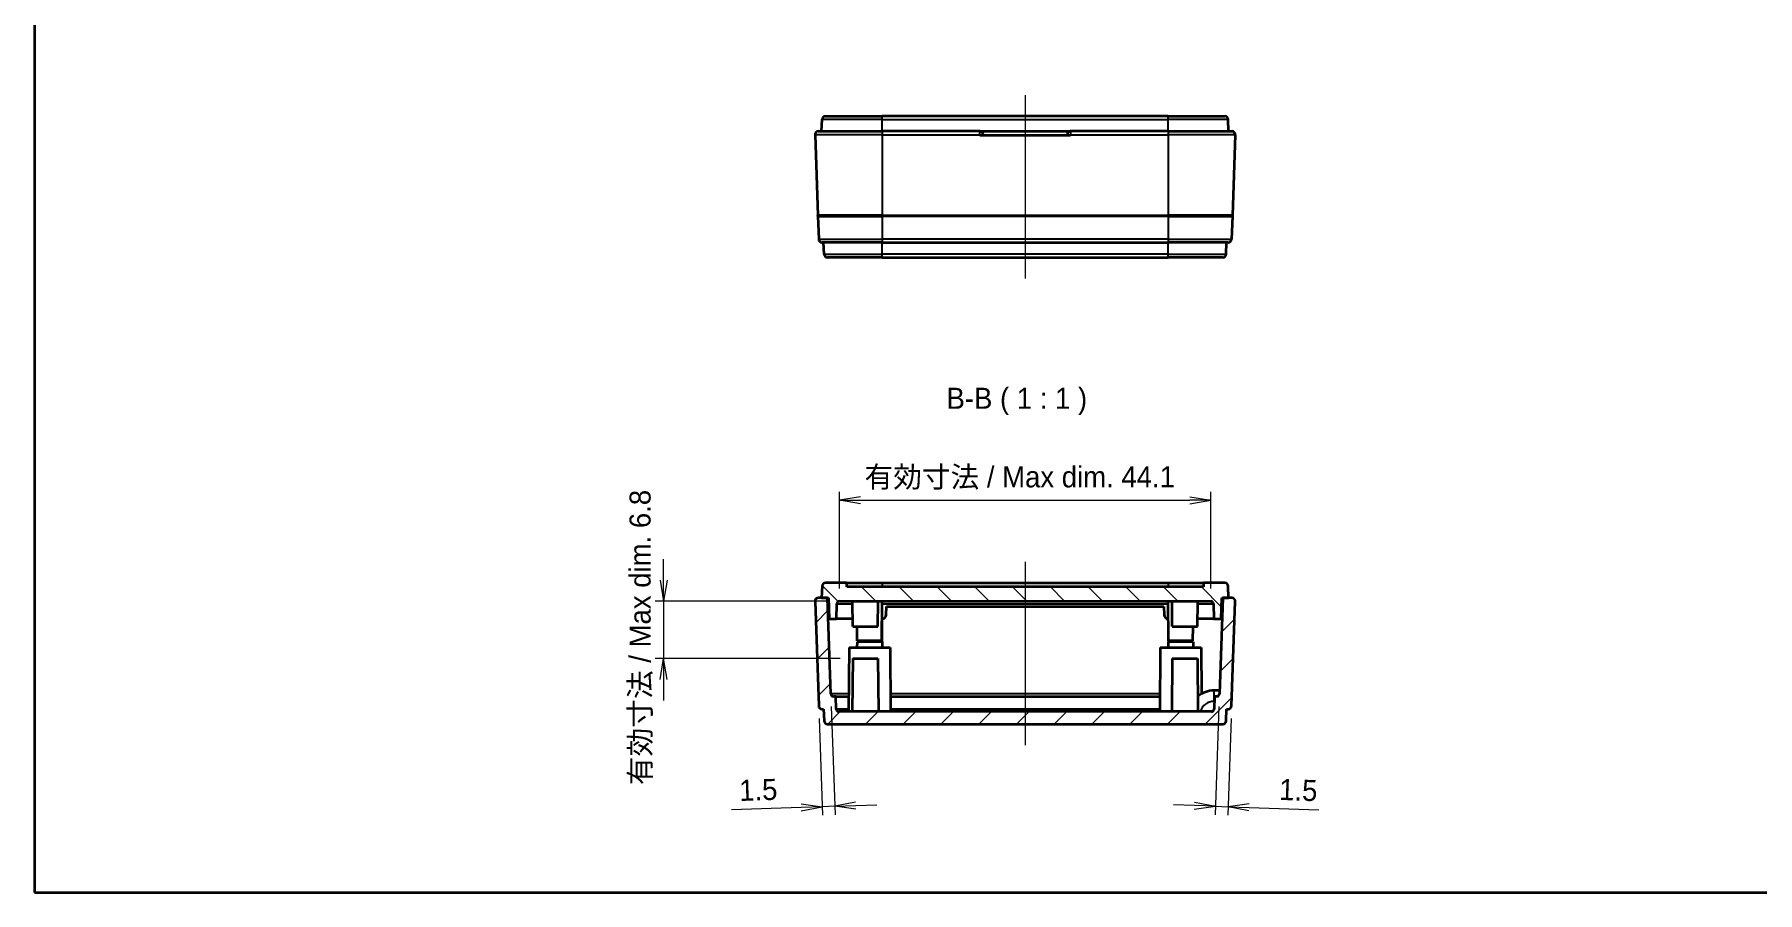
# Model space of a CAD drawing. Header units: millimetres. Extents: x 0 to 2180, y 0 to 422.
# Drawn here: x 596.5 to 801.4, y 0 to 102 of the extents above; entities that cross this region are included whole.
import ezdxf

# ---------------------------------------------------------------- set-up
doc = ezdxf.new("R2010")
doc.units = ezdxf.units.MM
doc.header["$LTSCALE"] = 1.5
doc.layers.get('Defpoints').update_dxf_attribs({"lineweight": 25})
for name, color, linetype, lineweight in [('Border (ISO)', 7, 'Continuous', 35), ('Dimension (ISO)', 7, 'Continuous', 18), ('Dimension (ISO) @ 1', 7, 'Continuous', 18), ('Symbol (ISO)', 7, 'Continuous', 18), ('Visible (ISO)', 7, 'Continuous', 35), ('Visible Narrow (ISO)', 7, 'Continuous', 25)]:
    doc.layers.add(name, color=color, linetype=linetype, lineweight=lineweight)
doc.layers.add('Centerline (ISO)', color=7, linetype='Continuous', lineweight=18, true_color=0x80ffff)
doc.layers.add('Hatch (ISO)', color=1, linetype='Continuous', lineweight=18, true_color=0xff0000)
doc.styles.add('Note Text (TK)', font='MS PGothic.ttf')
doc.dimstyles.new('Default - Method 1b (TK)', dxfattribs={"dimscale": 1.5, "dimtxt": 2.5, "dimasz": 2.5, "dimexe": 1, "dimexo": 1.5, "dimgap": 1, "dimtad": 1, "dimrnd": 1e-08, "dimdsep": 46, "dimtxsty": 'Note Text (TK)', "dimblk": 'OPEN', "dimcen": 0.09, "dimdle": 5, "dimclrd": 100, "dimclre": 100, "dimclrt": 7, "dimadec": 1, "dimazin": 1, "dimtfac": 1, "dimtmove": 0, "dimatfit": 3, "dimldrblk": 'OPEN', "dimfxl": 0, "dimtolj": 1, "dimlwd": -1, "dimlwe": -1, "dimarcsym": 0})

# ---------------------------------------------------------------- blocks, each defined once
blk = doc.blocks.new('図面枠 tk図枠')
at = {"layer": 'Border (ISO)'}
for p, q in [((14.5, 289), (14.5, 8)), ((14.5, 8), (405.5, 8))]:
    blk.add_line(p, q, dxfattribs=at)
blk = doc.blocks.new('_Open')
at = {"color": 0, "linetype": 'ByBlock', "lineweight": -2}
for p, q in [((-1, 0.167), (0, 0)), ((-1, -0.167), (0, 0)), ((0, 0), (-1, 0))]:
    blk.add_line(p, q, dxfattribs=at)
blk = doc.blocks.new('*D46')
at = {"layer": 'Defpoints', "color": 0, "transparency": 16777216}
for p in [(691.21, 23.59), (689.76, 22.19), (690.17, 10.2)]:
    blk.add_point(p, dxfattribs=at)
at = {"layer": 'Dimension (ISO)', "color": 100, "transparency": 16777216}
for p, q in [((689.81, 20.69), (690.21, 9.2)), ((691.26, 22.1), (691.71, 9.25)), ((691.67, 10.25), (690.17, 10.2)), ((694.17, 10.34), (696.67, 10.43)), ((687.68, 10.11), (679.37, 9.82))]:
    blk.add_line(p, q, dxfattribs=at)
at = {"layer": 'Dimension (ISO)', "color": 100, "transparency": 16777216, "xscale": 2.5, "yscale": 2.5, "zscale": 2.5}
for p, rotation in [((690.17, 10.2), 2.000000000000117), ((691.67, 10.25), 182.0000000000001)]:
    blk.add_blockref('_Open', p, dxfattribs=dict(at, rotation=rotation))
at = {"layer": 'Dimension (ISO)', "color": 7, "transparency": 16777216, "insert": (680.3, 12.1), "char_height": 2.5, "attachment_point": 4, "rotation": 2, "style": 'Note Text (TK)'}
blk.add_mtext('\\A1;1.5', dxfattribs=at)
blk = doc.blocks.new('*D47')
at = {"layer": 'Defpoints', "color": 0, "transparency": 16777216}
for p in [(737.41, 23.59), (738.86, 22.19), (738.44, 10.2)]:
    blk.add_point(p, dxfattribs=at)
at = {"layer": 'Dimension (ISO)', "color": 100, "transparency": 16777216}
for p, q in [((737.36, 22.1), (736.91, 9.25)), ((738.81, 20.69), (738.41, 9.2)), ((734.44, 10.34), (731.95, 10.43)), ((736.94, 10.25), (738.44, 10.2)), ((740.94, 10.11), (749.24, 9.82))]:
    blk.add_line(p, q, dxfattribs=at)
at = {"layer": 'Dimension (ISO)', "color": 100, "transparency": 16777216, "xscale": 2.5, "yscale": 2.5, "zscale": 2.5}
for p, rotation in [((736.94, 10.25), 357.9999999999999), ((738.44, 10.2), 177.9999999999999)]:
    blk.add_blockref('_Open', p, dxfattribs=dict(at, rotation=rotation))
at = {"layer": 'Dimension (ISO)', "color": 7, "transparency": 16777216, "insert": (744.52, 12.24), "char_height": 2.5, "attachment_point": 4, "rotation": 358, "style": 'Note Text (TK)'}
blk.add_mtext('\\A1;1.5', dxfattribs=at)
blk = doc.blocks.new('*D53')
at = {"layer": 'Defpoints', "color": 0, "transparency": 16777216}
for p in [(736.4, 46.61), (692.22, 34.61), (736.4, 34.61)]:
    blk.add_point(p, dxfattribs=at)
at = {"layer": 'Dimension (ISO)', "color": 100, "transparency": 16777216}
for p, q in [((692.22, 36.11), (692.22, 47.61)), ((736.4, 36.11), (736.4, 47.61)), ((694.72, 46.61), (733.9, 46.61))]:
    blk.add_line(p, q, dxfattribs=at)
at = {"layer": 'Dimension (ISO)', "color": 100, "transparency": 16777216, "xscale": 2.5, "yscale": 2.5, "zscale": 2.5, "rotation": 180}
blk.add_blockref('_Open', (692.22, 46.61), dxfattribs=at)
at = {"layer": 'Dimension (ISO)', "color": 100, "transparency": 16777216, "xscale": 2.5, "yscale": 2.5, "zscale": 2.5}
blk.add_blockref('_Open', (736.4, 46.61), dxfattribs=at)
at = {"layer": 'Dimension (ISO)', "color": 7, "transparency": 16777216, "insert": (695.21, 49.25), "char_height": 2.5, "attachment_point": 4, "style": 'Note Text (TK)'}
blk.add_mtext('\\A1;\\fＭＳ Ｐゴシック|b0|i0;有効寸法 / Max dim. 44.1', dxfattribs=at)
blk = doc.blocks.new('*D54')
at = {"layer": 'Defpoints', "color": 0, "transparency": 16777216}
for p in [(692.22, 34.61), (671.31, 27.81), (693.81, 27.81)]:
    blk.add_point(p, dxfattribs=at)
at = {"layer": 'Dimension (ISO)', "color": 100, "transparency": 16777216}
for p, q in [((671.31, 37.11), (671.31, 39.61)), ((690.72, 34.61), (670.31, 34.61)), ((671.31, 34.61), (671.31, 27.81)), ((692.31, 27.81), (670.31, 27.81)), ((671.31, 25.31), (671.31, 22.81))]:
    blk.add_line(p, q, dxfattribs=at)
at = {"layer": 'Dimension (ISO)', "color": 100, "transparency": 16777216, "xscale": 2.5, "yscale": 2.5, "zscale": 2.5}
for p, rotation in [((671.31, 34.61), 270), ((671.31, 27.81), 90)]:
    blk.add_blockref('_Open', p, dxfattribs=dict(at, rotation=rotation))
at = {"layer": 'Dimension (ISO)', "color": 7, "transparency": 16777216, "insert": (668.66, 12.76), "char_height": 2.5, "attachment_point": 4, "rotation": 90, "style": 'Note Text (TK)'}
blk.add_mtext('\\A1;\\fＭＳ Ｐゴシック|b0|i0;有効寸法 / Max dim. 6.8', dxfattribs=at)

msp = doc.modelspace()

# ---------------------------------------------------------------- hatches: boundary and pattern name
at = {"layer": 'Hatch (ISO)'}
h = msp.add_hatch(dxfattribs=at)
h.set_pattern_fill('ANSI31', color=256, scale=25.4, style=0)
h.set_pattern_definition([(45, (582, -8), (-2.245064, 2.245064), [])])
edge = h.paths.add_edge_path()
edge.add_ellipse((689.7229, 34.6051), major_axis=(0, 0.4), ratio=1, start_angle=0, end_angle=92)
edge.add_line((689.3232, 34.5911), (689.7562, 22.1911))
edge.add_ellipse((690.1559, 22.2051), major_axis=(-0.3998, -0.014), ratio=1, start_angle=0, end_angle=88)
edge.add_line((690.1559, 21.8051), (690.3459, 21.8051))
edge.add_line((690.3459, 21.8051), (690.3952, 20.3911))
edge.add_ellipse((690.795, 20.4051), major_axis=(-0.3998, -0.014), ratio=1, start_angle=0, end_angle=88)
edge.add_line((690.795, 20.0051), (737.8224, 20.0051))
edge.add_ellipse((737.8224, 20.4051), major_axis=(0, -0.4), ratio=1, start_angle=0, end_angle=88)
edge.add_line((738.2222, 20.3911), (738.2716, 21.8051))
edge.add_line((738.2716, 21.8051), (738.4615, 21.8051))
edge.add_ellipse((738.4615, 22.2051), major_axis=(0, -0.4), ratio=1, start_angle=0, end_angle=88)
edge.add_line((738.8612, 22.1911), (739.2943, 34.5911))
edge.add_ellipse((738.8945, 34.6051), major_axis=(0.3998, -0.014), ratio=1, start_angle=0, end_angle=92)
edge.add_line((738.8945, 35.0051), (738.5087, 35.0051))
edge.add_line((738.5087, 35.0051), (737.8078, 35.0051))
edge.add_line((737.8078, 35.0051), (737.4093, 23.5946))
edge.add_ellipse((737.1095, 23.6051), major_axis=(0.2998, -0.0105), ratio=1, start_angle=272, end_angle=360, ccw=False)
edge.add_line((737.1095, 23.3051), (736.823, 23.3051))
edge.add_line((736.823, 23.3051), (736.7703, 21.7946))
edge.add_ellipse((736.4705, 21.8051), major_axis=(0.2998, -0.0105), ratio=1, start_angle=272, end_angle=360, ccw=False)
edge.add_line((736.4705, 21.5051), (692.147, 21.5051))
edge.add_ellipse((692.147, 21.8051), major_axis=(0, -0.3), ratio=1, start_angle=272, end_angle=360, ccw=False)
edge.add_line((691.8471, 21.7946), (691.7944, 23.3051))
edge.add_line((691.7944, 23.3051), (691.5079, 23.3051))
edge.add_ellipse((691.5079, 23.6051), major_axis=(0, -0.3), ratio=1, start_angle=272, end_angle=360, ccw=False)
edge.add_line((691.2081, 23.5946), (690.8096, 35.0051))
edge.add_line((690.8096, 35.0051), (690.1087, 35.0051))
edge.add_line((690.1087, 35.0051), (689.7229, 35.0051))
h = msp.add_hatch(dxfattribs=at)
h.set_pattern_fill('ANSI31', color=256, scale=25.4, angle=90.00021, style=0)
h.set_pattern_definition([(135.0002, (582, -8), (-2.245056, -2.24507), [])])
edge = h.paths.add_edge_path()
edge.add_ellipse((738.0596, 36.4051), major_axis=(0.3998, 0.014), ratio=1, start_angle=0, end_angle=88)
edge.add_line((738.0596, 36.8051), (735.5262, 36.8051))
edge.add_line((735.5262, 36.8051), (735.5087, 36.3051))
edge.add_line((735.5087, 36.3051), (693.1087, 36.3051))
edge.add_line((693.1087, 36.3051), (693.0913, 36.8051))
edge.add_line((693.0913, 36.8051), (690.5578, 36.8051))
edge.add_ellipse((690.5578, 36.4051), major_axis=(0, 0.4), ratio=1, start_angle=0, end_angle=88)
edge.add_line((690.1581, 36.419), (690.1087, 35.0051))
edge.add_line((690.1087, 35.0051), (690.8096, 35.0051))
edge.add_line((690.8096, 35.0051), (690.9087, 35.0051))
edge.add_line((690.9087, 35.0051), (690.996, 32.5051))
edge.add_line((690.996, 32.5051), (691.8587, 32.5051))
edge.add_line((691.8587, 32.5051), (691.9219, 34.3155))
edge.add_ellipse((692.2218, 34.3051), major_axis=(-0.2998, 0.0105), ratio=1, start_angle=272, end_angle=360, ccw=False)
edge.add_line((692.2218, 34.6051), (736.3957, 34.6051))
edge.add_ellipse((736.3957, 34.3051), major_axis=(0, 0.3), ratio=1, start_angle=272, end_angle=360, ccw=False)
edge.add_line((736.6955, 34.3155), (736.7587, 32.5051))
edge.add_line((736.7587, 32.5051), (737.6214, 32.5051))
edge.add_line((737.6214, 32.5051), (737.7087, 35.0051))
edge.add_line((737.7087, 35.0051), (737.8078, 35.0051))
edge.add_line((737.8078, 35.0051), (738.5087, 35.0051))
edge.add_line((738.5087, 35.0051), (738.4593, 36.419))

# ---------------------------------------------------------------- linework, layer by layer
at = {"layer": 'Centerline (ISO)', "linetype": 'Continuous'}
for p, q in [((714.3087, 94.7536), (714.3087, 72.9536)), ((714.3087, 39.3051), (714.3087, 17.5051))]:
    msp.add_line(p, q, dxfattribs=at)
at = {"layer": 'Visible (ISO)'}
for p, q in [((690.5578, 92.2536), (697.3087, 92.2536)), ((731.3087, 92.2536), (697.3087, 92.2536)), ((731.3087, 92.2536), (738.0596, 92.2536)), ((689.7229, 90.4536), (697.3087, 90.4536)), ((690.1087, 90.4536), (690.1581, 91.8676)), ((708.9224, 90.4536), (697.3087, 90.4536)), ((708.9224, 90.4536), (719.695, 90.4536)), ((731.3087, 90.4536), (719.695, 90.4536)), ((731.3087, 90.4536), (738.8945, 90.4536)), ((738.5087, 90.4536), (738.4593, 91.8676)), ((689.3232, 90.0397), (689.6579, 80.4536)), ((719.692, 89.9536), (708.9254, 89.9536)), ((709.3262, 89.9536), (709.3222, 90.0676)), ((719.2952, 90.0676), (719.2913, 89.9536)), ((739.2943, 90.0397), (738.9595, 80.4536)), ((689.6614, 80.3536), (689.6579, 80.4536)), ((697.3087, 80.4536), (689.6579, 80.4536)), ((689.6614, 80.3536), (689.7562, 77.6397)), ((689.6614, 80.3536), (697.3087, 80.3536)), ((690.944, 80.3536), (690.9405, 80.4536)), ((697.3087, 80.4536), (731.3087, 80.4536)), ((731.3087, 80.3536), (697.3087, 80.3536)), ((698.2037, 80.3536), (698.195, 80.4536)), ((698.2895, 80.4536), (698.2904, 80.3536)), ((701.9224, 80.4536), (701.9137, 80.3536)), ((726.7037, 80.3536), (726.695, 80.4536)), ((730.3279, 80.4536), (730.327, 80.3536)), ((730.4224, 80.4536), (730.4137, 80.3536)), ((738.9595, 80.4536), (731.3087, 80.4536)), ((731.3087, 80.3536), (738.956, 80.3536)), ((737.6735, 80.3536), (737.677, 80.4536)), ((738.956, 80.3536), (738.8612, 77.6397)), ((738.9595, 80.4536), (738.956, 80.3536)), ((697.3087, 77.2536), (690.1559, 77.2536)), ((690.3952, 75.8397), (690.3459, 77.2536)), ((697.3087, 77.2536), (731.3087, 77.2536)), ((738.4615, 77.2536), (731.3087, 77.2536)), ((738.2222, 75.8397), (738.2716, 77.2536)), ((697.3087, 75.4536), (690.795, 75.4536)), ((697.3087, 75.4536), (731.3087, 75.4536)), ((737.8224, 75.4536), (731.3087, 75.4536)), ((690.8096, 35.0051), (689.7229, 35.0051)), ((690.1581, 36.419), (690.1087, 35.0051)), ((690.1087, 35.0051), (690.9087, 35.0051)), ((693.0913, 36.8051), (690.5578, 36.8051)), ((691.2081, 23.5946), (690.8096, 35.0051)), ((690.9087, 35.0051), (690.996, 32.5051)), ((693.1087, 36.3051), (693.0913, 36.8051)), ((693.0913, 36.8051), (697.3087, 36.8051)), ((735.5087, 36.3051), (693.1087, 36.3051)), ((697.3087, 36.8051), (731.3087, 36.8051)), ((731.3087, 36.8051), (735.5262, 36.8051)), ((735.5262, 36.8051), (735.5087, 36.3051)), ((738.0596, 36.8051), (735.5262, 36.8051)), ((737.8078, 35.0051), (737.4093, 23.5946)), ((737.6214, 32.5051), (737.7087, 35.0051)), ((737.7087, 35.0051), (738.5087, 35.0051)), ((738.8945, 35.0051), (737.8078, 35.0051)), ((738.5087, 35.0051), (738.4593, 36.419)), ((689.3232, 34.5911), (689.7562, 22.1911)), ((691.8587, 32.5051), (691.9219, 34.3155)), ((692.2218, 34.6051), (736.3957, 34.6051)), ((693.8087, 31.6051), (693.7825, 34.6051)), ((696.8087, 31.6051), (696.8349, 34.6051)), ((697.2677, 29.9051), (697.3087, 34.6051)), ((697.7732, 32.9876), (697.8087, 34.0051)), ((697.8087, 34.0051), (730.8087, 34.0051)), ((730.8087, 34.0051), (730.8442, 32.9876)), ((731.3497, 29.9051), (731.3087, 34.6051)), ((731.8087, 31.6051), (731.7825, 34.6051)), ((734.8087, 31.6051), (734.8349, 34.6051)), ((736.6955, 34.3155), (736.7587, 32.5051)), ((738.8612, 22.1911), (739.2943, 34.5911)), ((690.996, 32.5051), (691.8587, 32.5051)), ((693.8009, 32.5051), (691.8587, 32.5051)), ((693.8087, 31.6051), (696.8087, 31.6051)), ((694.3497, 29.9051), (694.3349, 31.6051)), ((731.8087, 31.6051), (734.8087, 31.6051)), ((734.2677, 29.9051), (734.2825, 31.6051)), ((736.7587, 32.5051), (734.8166, 32.5051)), ((736.7587, 32.5051), (737.6214, 32.5051)), ((693.375, 29.1051), (693.3087, 21.5051)), ((693.375, 29.1051), (698.2424, 29.1051)), ((694.3148, 29.8051), (694.3087, 29.1051)), ((697.3026, 29.8051), (694.3148, 29.8051)), ((697.2677, 29.9051), (694.3497, 29.9051)), ((697.3026, 29.8051), (697.3087, 29.1051)), ((698.2424, 29.1051), (698.3087, 21.5051)), ((730.375, 29.1051), (730.3087, 21.5051)), ((730.375, 29.1051), (735.2424, 29.1051)), ((731.3148, 29.8051), (731.3087, 29.1051)), ((734.3026, 29.8051), (731.3148, 29.8051)), ((734.2677, 29.9051), (731.3497, 29.9051)), ((734.3026, 29.8051), (734.3087, 29.1051)), ((735.2424, 29.1051), (735.2903, 23.6166)), ((693.8087, 27.8051), (693.7537, 21.5051)), ((693.8087, 27.8051), (696.8087, 27.8051)), ((696.8087, 27.8051), (696.8637, 21.5051)), ((731.8087, 27.8051), (731.7537, 21.5051)), ((731.8087, 27.8051), (734.8087, 27.8051)), ((734.8087, 27.8051), (734.8637, 21.5051)), ((691.7944, 23.3051), (691.5079, 23.3051)), ((691.8471, 21.7946), (691.7944, 23.3051)), ((691.7944, 23.3051), (693.3244, 23.3051)), ((698.293, 23.3051), (730.3244, 23.3051)), ((737.4237, 24.0051), (736.7668, 24.0051)), ((736.823, 23.3051), (736.7703, 21.7946)), ((737.1095, 23.3051), (736.823, 23.3051)), ((690.1559, 21.8051), (690.3459, 21.8051)), ((690.3459, 21.8051), (690.3952, 20.3911)), ((736.4705, 21.5051), (692.147, 21.5051)), ((738.2222, 20.3911), (738.2716, 21.8051)), ((738.2716, 21.8051), (738.4615, 21.8051)), ((690.795, 20.0051), (737.8224, 20.0051))]:
    msp.add_line(p, q, dxfattribs=at)
for centre, radius, start, end in [((690.5578, 91.8536), 0.4, 90, 178), ((738.0596, 91.8536), 0.4, 2, 90), ((689.7229, 90.0536), 0.4, 90, 182), ((708.9224, 90.0536), 0.4, 2, 90), ((719.695, 90.0536), 0.4, 90, 178), ((738.8945, 90.0536), 0.4, 358, 90), ((690.1559, 77.6536), 0.4, 182, 270), ((690.795, 75.8536), 0.4, 182, 270), ((737.8224, 75.8536), 0.4, 270, 358), ((738.4615, 77.6536), 0.4, 270, 358), ((689.7229, 34.6051), 0.4, 90, 182), ((690.5578, 36.4051), 0.4, 90, 178), ((738.0596, 36.4051), 0.4, 2, 90), ((738.8945, 34.6051), 0.4, 358, 90), ((692.2218, 34.3051), 0.3, 90, 178), ((697.2735, 33.0051), 0.5, 274.039896, 358), ((731.3439, 33.0051), 0.5, 182, 265.960104), ((736.3957, 34.3051), 0.3, 2, 90), ((691.5079, 23.6051), 0.3, 182, 270), ((736.7668, 21.0051), 3, 90, 129.762552), ((737.1095, 23.6051), 0.3, 270, 358), ((690.1559, 22.2051), 0.4, 182, 270), ((692.147, 21.8051), 0.3, 182, 270), ((736.4705, 21.8051), 0.3, 270, 358), ((738.4615, 22.2051), 0.4, 270, 358), ((690.795, 20.4051), 0.4, 182, 270), ((737.8224, 20.4051), 0.4, 270, 358)]:
    msp.add_arc(centre, radius, start, end, dxfattribs=at)
for points in [[(697.3087, 32.5063), (697.3026, 32.5059), (697.2965, 32.5056), (697.2904, 32.5054)], [(731.327, 32.5054), (731.321, 32.5056), (731.3148, 32.5059), (731.3087, 32.5063)]]:
    msp.add_open_spline(points, degree=3, dxfattribs=at)
at = {"layer": 'Visible Narrow (ISO)'}
for p, q in [((697.3087, 91.8676), (697.3087, 92.2536)), ((731.3087, 91.8676), (731.3087, 92.2536)), ((697.3087, 91.8676), (690.1581, 91.8676)), ((697.3087, 91.8676), (731.3087, 91.8676)), ((697.3087, 90.4536), (697.3087, 91.8676)), ((697.3087, 90.4536), (697.3087, 90.0397)), ((708.9224, 90.0397), (708.9224, 90.4536)), ((719.695, 90.4536), (719.695, 90.0397)), ((738.4593, 91.8676), (731.3087, 91.8676)), ((731.3087, 90.4536), (731.3087, 91.8676)), ((731.3087, 90.4536), (731.3087, 90.0397)), ((697.3087, 90.0397), (689.3232, 90.0397)), ((697.3087, 90.0397), (708.9224, 90.0397)), ((697.3087, 90.0397), (697.3087, 80.4536)), ((708.9224, 90.0397), (708.9254, 89.9536)), ((719.692, 89.9536), (719.695, 90.0397)), ((719.695, 90.0397), (731.3087, 90.0397)), ((739.2943, 90.0397), (731.3087, 90.0397)), ((731.3087, 90.0397), (731.3087, 80.4536)), ((697.3087, 80.3536), (697.3087, 80.4536)), ((697.3087, 80.3536), (697.3087, 77.6397)), ((728.0356, 80.4536), (728.0364, 80.3536)), ((731.3087, 80.3536), (731.3087, 80.4536)), ((731.3087, 80.3536), (731.3087, 77.6397)), ((689.7562, 77.6397), (697.3087, 77.6397)), ((690.3952, 75.8397), (697.3087, 75.8397)), ((697.3087, 77.6397), (697.3087, 77.2536)), ((731.3087, 77.6397), (697.3087, 77.6397)), ((697.3087, 75.8397), (697.3087, 77.2536)), ((697.3087, 75.4536), (697.3087, 75.8397)), ((731.3087, 75.8397), (697.3087, 75.8397)), ((731.3087, 77.6397), (731.3087, 77.2536)), ((731.3087, 77.6397), (738.8612, 77.6397)), ((731.3087, 75.8397), (731.3087, 77.2536)), ((731.3087, 75.4536), (731.3087, 75.8397)), ((731.3087, 75.8397), (738.2222, 75.8397)), ((697.3087, 36.8051), (697.3087, 36.3051)), ((731.3087, 36.8051), (731.3087, 36.3051)), ((691.9219, 34.3155), (693.7851, 34.3155)), ((697.3062, 34.3155), (697.3087, 34.3155)), ((697.3087, 34.3155), (697.3087, 34.6051)), ((697.3087, 34.3155), (731.3087, 34.3155)), ((697.3087, 32.5063), (697.3087, 34.3155)), ((731.3087, 34.3155), (731.3087, 34.6051)), ((731.3087, 34.3155), (731.3112, 34.3155)), ((731.3087, 32.5063), (731.3087, 34.3155)), ((734.8324, 34.3155), (736.6955, 34.3155)), ((697.3087, 32.5063), (697.3087, 29.1051)), ((731.3087, 32.5063), (731.3087, 29.1051)), ((693.3269, 23.5946), (691.2081, 23.5946)), ((730.3269, 23.5946), (698.2905, 23.5946)), ((736.7668, 22.7164), (736.7668, 24.0051)), ((736.7668, 22.7164), (736.8025, 22.7164)), ((693.3112, 21.7946), (691.8471, 21.7946)), ((730.3112, 21.7946), (698.3062, 21.7946))]:
    msp.add_line(p, q, dxfattribs=at)
msp.add_arc((736.7668, 21.0164), 1.7, 90, 163.294981, dxfattribs=at)
for centre, major_axis, start_param, end_param in [((708.9224, 90.0536), (0.3998, 0.014), 4.71117101, 6.28318531), ((719.695, 90.0536), (-0.3998, 0.014), 0, 1.5720143)]:
    msp.add_ellipse(centre, major_axis=major_axis, ratio=0.03487826, start_param=start_param, end_param=end_param, dxfattribs=at)

# ---------------------------------------------------------------- block references
msp.add_blockref('図面枠 tk図枠', (582, -8))

# ---------------------------------------------------------------- texts
at = {"layer": 'Symbol (ISO)', "color": 7, "insert": (704.9588, 56.73), "char_height": 2.5, "attachment_point": 7, "style": 'Note Text (TK)'}
msp.add_mtext('B-B ( 1 : 1 )', dxfattribs=at)

# ---------------------------------------------------------------- dimensions: what is measured, and where the dimension line sits
at = {"layer": 'Dimension (ISO) @ 1', "color": 100, "true_color": 0x00ff3f}
for base, p2, angle, override, picture, middle in [((736.3957, 46.6051), (736.3957, 34.6051), 180, {"dimscale": 1, "dimgap": 1, "dimdec": 2, "dimlfac": 0.998327, "dimtol": 0, "dimlim": 0, "dimtp": 0, "dimtm": 0, "dimtdec": 2, "dimtix": 0, "dimtofl": 0, "dimtmove": 0, "dimatfit": 1}, '*D53', (714.3087, 46.6051)), ((671.3087, 27.8051), (693.8087, 27.8051), 270, {"dimscale": 1, "dimgap": 1, "dimdec": 2, "dimtol": 0, "dimlim": 0, "dimtp": 0, "dimtm": 0, "dimtdec": 2, "dimtix": 0, "dimtofl": 1, "dimtmove": 0, "dimatfit": 1}, '*D54', (671.3087, 31.2051))]:
    dim = msp.add_linear_dim(base=base, p1=(692.2218, 34.6051), p2=p2, angle=angle, text='\\fＭＳ Ｐゴシック|b0|i0;有効寸法 / Max dim. <>', dimstyle='Default - Method 1b (TK)', override=override, dxfattribs=at)
    dim.commit()
    dim.dimension.update_dxf_attribs({"geometry": picture, "text_midpoint": middle, "dimtype": 160})
for base, p1, p2, angle, picture, middle in [((690.175, 10.1984), (691.2081, 23.5946), (689.7562, 22.1911), 2, '*D46', (682.2764, 9.9226)), ((738.4424, 10.1984), (737.4093, 23.5946), (738.8612, 22.1911), 178, '*D47', (746.341, 9.9226))]:
    dim = msp.add_linear_dim(base=base, p1=p1, p2=p2, angle=angle, dimstyle='Default - Method 1b (TK)', override={"dimscale": 1, "dimgap": 1, "dimdec": 2, "dimtol": 0, "dimlim": 0, "dimtp": 0, "dimtm": 0, "dimtdec": 2, "dimtix": 0, "dimtofl": 1, "dimtmove": 0, "dimatfit": 1}, dxfattribs=at)
    dim.commit()
    dim.dimension.update_dxf_attribs({"geometry": picture, "text_midpoint": middle, "dimtype": 160})

doc.saveas('drawing.dxf')
